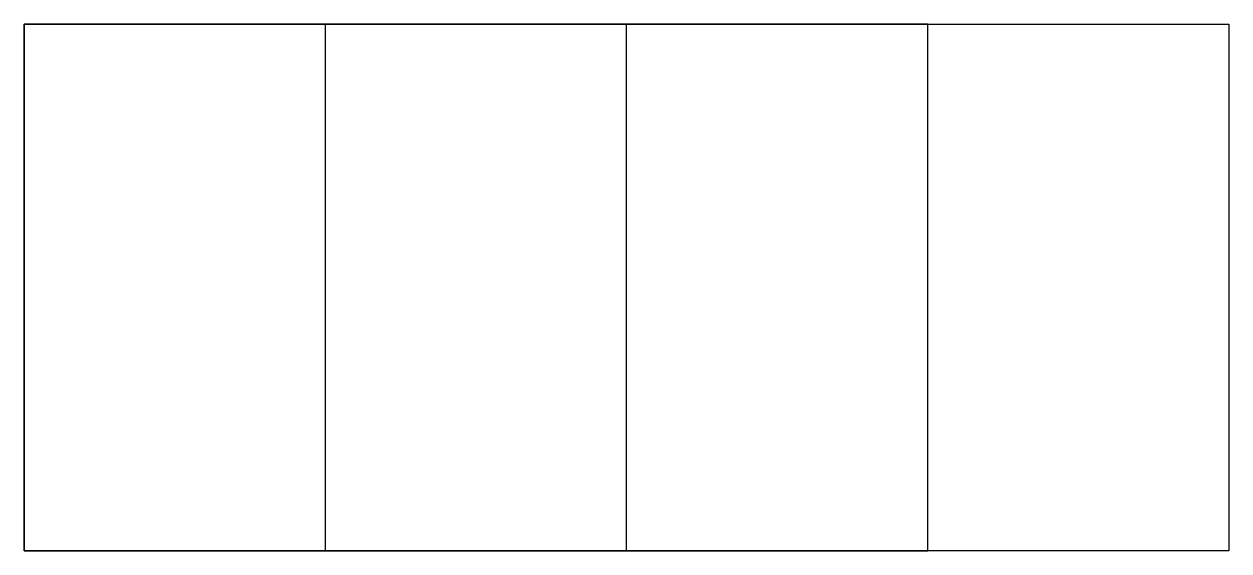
# Model space of a CAD drawing. Header units: millimetres. Extents: x -58 to -38, y 13.1 to 21.9.
import ezdxf

# ---------------------------------------------------------------- set-up
doc = ezdxf.new("R2010")
doc.units = ezdxf.units.MM
doc.layers.get('0').update_dxf_attribs({"linetype": 'CONTINUOUS'})

msp = doc.modelspace()

# ---------------------------------------------------------------- linework, layer by layer
for p, q in [((-58, 13.125), (-58, 21.875)), ((-58, 21.875), (-38, 21.875)), ((-48, 21.875), (-58, 21.875)), ((-58, 21.875), (-58, 13.125)), ((-48, 13.125), (-48, 21.875)), ((-48, 21.875), (-38, 21.875)), ((-48, 13.125), (-48, 21.875)), ((-38, 21.875), (-38, 13.125)), ((-38, 21.875), (-38, 13.125)), ((-38, 13.125), (-58, 13.125)), ((-58, 13.125), (-48, 13.125)), ((-38, 13.125), (-48, 13.125))]:
    msp.add_line(p, q)
for points in [[(-38, 13.125), (-58, 13.125), (-58, 21.875), (-38, 21.875)], [(-53, 13.125), (-43, 13.125), (-43, 21.875), (-53, 21.875)]]:
    msp.add_lwpolyline(points, close=True)

doc.saveas('drawing.dxf')
